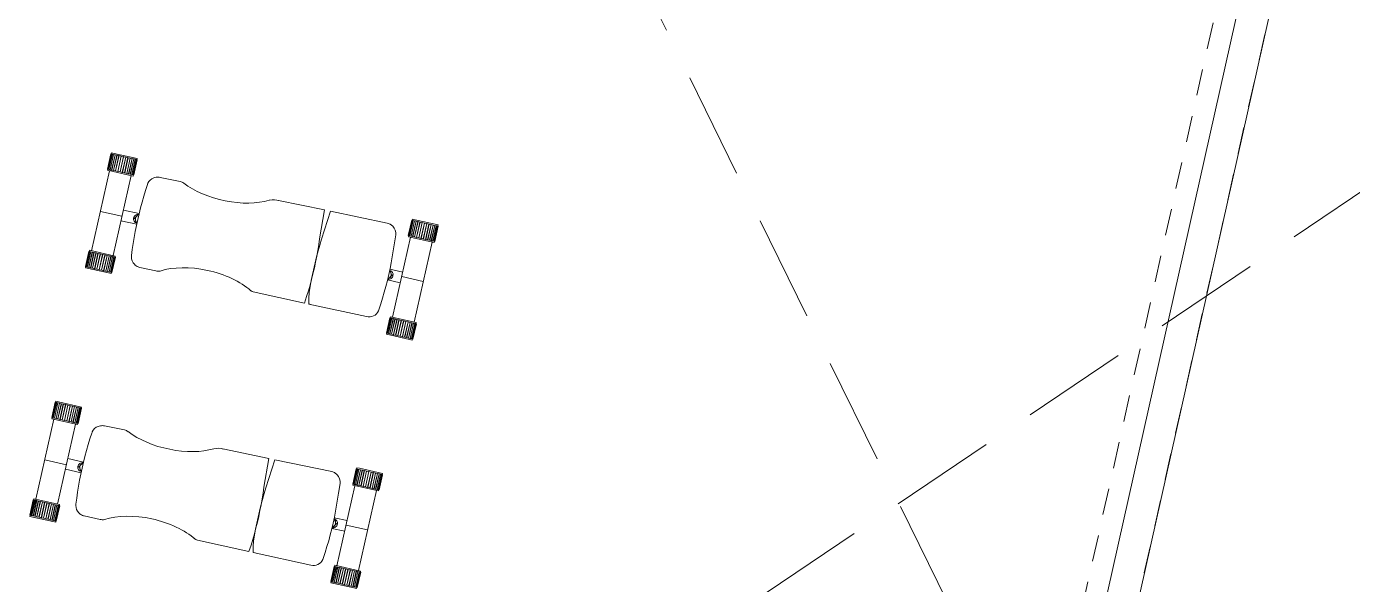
# Model space of a CAD drawing. Header units: millimetres. Extents: x 2471 to 2909, y 1327 to 1568.
# Drawn here: x 2605.83 to 2612.08, y 1406.07 to 1408.7 of the extents above; entities that cross this region are included whole.
import ezdxf
from ezdxf.xclip import XClip

# ---------------------------------------------------------------- set-up
doc = ezdxf.new("R2010")
doc.units = ezdxf.units.MM
doc.header["$XCLIPFRAME"] = 2
doc.set_wipeout_variables(frame=1)
for name, pattern in [('ACAD_ISO07W100', [3, 0, -3]), ('HIDDEN', [0.375, 0.25, -0.125]), ('HIDDEN2', [0.1875, 0.125, -0.0625])]:
    doc.linetypes.add(name, pattern=pattern)
doc.layers.get('0').update_dxf_attribs({"color": 251, "lineweight": 9})
for name, color, linetype, lineweight in [('A-EST VIGAS', 251, 'HIDDEN2', 13), ('A-ESTRUCTURA-HATCH', 251, 'Continuous', 13), ('A-MOBILIARIO', 251, 'Continuous', 13), ('A-MUROS', 251, 'Continuous', 13), ('A-PROYECCIONES', 251, 'HIDDEN', 13)]:
    doc.layers.add(name, color=color, linetype=linetype, lineweight=lineweight)

# ---------------------------------------------------------------- blocks, each defined once
blk = doc.blocks.new('EST P2')
at = {"layer": 'A-ESTRUCTURA-HATCH'}
h = blk.add_hatch(dxfattribs=at)
h.set_pattern_fill('ANSI31', color=256, scale=0.02)
h.set_pattern_definition([(45, (-226392.07709, -8188163.05961), (-0.04490128060535, 0.04490128060535), [])])
h.paths.add_polyline_path([(-3.61, 5.05), (-3.61, 4.85), (-44.785, 4.85), (-44.785, -0.15), (-46.99, -0.15), (-46.99, -11.15), (-3.61, -11.1501), (-3.61, -11.4001), (-47.24, -11.4), (-47.24, 0.15), (-45.035, 0.15), (-45.035, 5.0497)])
h.paths.add_polyline_path([(5.8757, 4.85), (5.8757, 5.05), (35.53, 5.05), (35.53, 4.85)])
h.paths.add_polyline_path([(35.58, -11.1501), (71.88, -11.1501), (71.88, -11.4001), (35.58, -11.4)])
h.paths.add_polyline_path([(-3.56, -11.15), (35.53, -11.15), (35.53, -11.4001), (-3.56, -11.4001)])
edge = h.paths.add_edge_path()
edge.add_arc((63.3007, -0.15), 9.7, 360, 540)
edge.add_line((53.6007, -0.15), (53.8007, -0.15))
edge.add_arc((63.3007, -0.15), 9.5, 0, 180, ccw=False)
edge.add_line((72.8007, -0.15), (73.0007, -0.15))
h.paths.add_polyline_path([(47.915, 5.05), (35.58, 5.05), (35.58, 4.85), (47.915, 4.85)])
edge = h.paths.add_edge_path()
edge.add_arc((63.3007, -0.15), 3.3, 0.00108, 49.99451)
edge.add_line((65.4221, 2.3777), (65.4222, -0.15))
edge.add_line((65.4222, -0.15), (65.2722, -0.15))
edge.add_line((65.2722, -0.15), (65.2721, 2.4964))
edge.add_arc((63.3007, -0.15), 3.3, 53.31547, 179.99992)
edge.add_line((60.0007, -0.15), (59.8007, -0.15))
edge.add_arc((63.3007, -0.15), 3.5, 0.00102, 179.99993, ccw=False)
edge.add_line((66.8007, -0.1499), (66.6007, -0.1499))
edge.add_line((66.6007, -0.1499), (66.6007, -0.1499))
h.paths.add_polyline_path([(51.865, 4.85), (53.3757, 4.85), (53.3757, 5.05), (51.865, 5.05)])
blk = doc.blocks.new('A$C47ad906b')
at = {"color": 240, "true_color": 0xed1f24}
blk.add_wipeout([(-17.9532, 13.7815), (-20.1582, 13.7815), (-20.1582, 2.2315), (98.9618, 2.2315), (98.9618, 7.2315), (99.7906, 7.2315), (100.0824, 13.4817), (99.9399, 15.1384), (99.3011, 17.2957), (98.434, 18.891), (96.5864, 20.9381), (95.1524, 21.9277), (93.5658, 22.6443), (92.3725, 22.9752), (90.3824, 23.1815), (88.3592, 22.9682), (87.1113, 22.6133), (85.5861, 21.9127), (83.9074, 20.704), (82.6862, 19.3856), (82.1939, 18.6815), (75.1468, 18.6815), (75.1468, 19.1315), (74.5468, 19.1315), (74.5468, 18.6815), (70.6718, 18.6815), (70.6718, 19.1315), (70.0718, 19.1315), (70.0718, 18.6815), (59.808, 18.6815), (59.808, 19.5314), (55.8578, 19.5314), (55.8578, 18.6815), (37.3918, 18.6815), (9.6018, 18.6818), (9.6018, 19.1315), (9.0018, 19.1315), (9.0018, 18.6817), (7.6574, 18.6815), (7.6574, 19.5315), (3.7074, 19.5315), (3.7074, 18.6818), (-19.1926, 18.6819), (-19.1926, 18.4815), (-17.9532, 18.4815)], dxfattribs=at)
blk.add_blockref('EST P2', (27.0859, 13.6317))
blk = doc.blocks.new('ESTRUC TIPICA')
at = {"layer": 'A-EST VIGAS'}
for points in [[(-5.95, -8.34), (-5.95, -0.7)], [(-5.7, -8.34), (-5.7, -0.7)]]:
    blk.add_lwpolyline(points, dxfattribs=at)
blk = doc.blocks.new('xref_plantas_torre c y d-2020.07.30$0$UB300')
at = {"linetype": 'ByBlock'}
for p, q in [((2958.6032, 1350.4181), (2958.6032, 1350.3626)), ((2958.6032, 1350.4181), (2958.6036, 1350.4181)), ((2958.6036, 1350.3626), (2958.6036, 1350.4181)), ((2958.6037, 1350.4181), (2958.6036, 1350.4181)), ((2958.6037, 1350.4181), (2958.6037, 1350.3626)), ((2958.6037, 1350.4181), (2958.6055, 1350.4181)), ((2958.6046, 1350.4223), (2958.6046, 1350.4181)), ((2958.6046, 1350.4223), (2958.6145, 1350.4223)), ((2958.6055, 1350.3626), (2958.6055, 1350.4181)), ((2958.6056, 1350.4181), (2958.6055, 1350.4181)), ((2958.6056, 1350.4181), (2958.6056, 1350.3626)), ((2958.6056, 1350.4181), (2958.6087, 1350.4181)), ((2958.6087, 1350.3626), (2958.6087, 1350.4181)), ((2958.609, 1350.4181), (2958.6087, 1350.4181)), ((2958.609, 1350.4181), (2958.609, 1350.3626)), ((2958.609, 1350.4181), (2958.6132, 1350.4181)), ((2958.6132, 1350.3626), (2958.6132, 1350.4181)), ((2958.6136, 1350.4181), (2958.6132, 1350.4181)), ((2958.6136, 1350.4181), (2958.6136, 1350.3626)), ((2958.6136, 1350.4181), (2958.6188, 1350.4181)), ((2958.6145, 1350.4223), (2958.6981, 1350.4223)), ((2958.6188, 1350.3626), (2958.6188, 1350.4181)), ((2958.6193, 1350.4181), (2958.6188, 1350.4181)), ((2958.6193, 1350.4181), (2958.6193, 1350.3626)), ((2958.6193, 1350.4181), (2958.6255, 1350.4181)), ((2958.6255, 1350.3626), (2958.6255, 1350.4181)), ((2958.626, 1350.4181), (2958.6255, 1350.4181)), ((2958.626, 1350.4181), (2958.626, 1350.3626)), ((2958.626, 1350.4181), (2958.6329, 1350.4181)), ((2958.6329, 1350.3626), (2958.6329, 1350.4181)), ((2958.6335, 1350.4181), (2958.6329, 1350.4181)), ((2958.6335, 1350.4181), (2958.6335, 1350.3626)), ((2958.6335, 1350.4181), (2958.6335, 1350.3626)), ((2958.6335, 1350.4181), (2958.6409, 1350.4181)), ((2958.6409, 1350.3626), (2958.6409, 1350.4181)), ((2958.6412, 1350.4181), (2958.6409, 1350.4181)), ((2958.6412, 1350.4181), (2958.6412, 1350.3626)), ((2958.6415, 1350.4181), (2958.6415, 1350.3626)), ((2958.6415, 1350.4181), (2958.6493, 1350.4181)), ((2958.6493, 1350.4181), (2958.6493, 1350.3626)), ((2958.6493, 1350.3626), (2958.6493, 1350.4181)), ((2958.6493, 1350.4181), (2958.6493, 1350.4181)), ((2958.6499, 1350.4181), (2958.6499, 1350.3626)), ((2958.6499, 1350.4181), (2958.6576, 1350.4181)), ((2958.6576, 1350.3626), (2958.6576, 1350.4181)), ((2958.6581, 1350.4181), (2958.6581, 1350.3626)), ((2958.6582, 1350.4181), (2958.6581, 1350.4181)), ((2958.6582, 1350.4181), (2958.6582, 1350.3626)), ((2958.6582, 1350.4181), (2958.6658, 1350.4181)), ((2958.6658, 1350.3626), (2958.6658, 1350.4181)), ((2958.666, 1350.4181), (2958.666, 1350.3626)), ((2958.6664, 1350.4181), (2958.666, 1350.4181)), ((2958.6664, 1350.4181), (2958.6664, 1350.3626)), ((2958.6664, 1350.4181), (2958.6736, 1350.4181)), ((2958.6736, 1350.3626), (2958.6736, 1350.4181)), ((2958.6741, 1350.4181), (2958.6736, 1350.4181)), ((2958.6741, 1350.4181), (2958.6741, 1350.3626)), ((2958.6741, 1350.4181), (2958.6806, 1350.4181)), ((2958.6806, 1350.3626), (2958.6806, 1350.4181)), ((2958.6811, 1350.4181), (2958.6806, 1350.4181)), ((2958.6811, 1350.4181), (2958.6811, 1350.3626)), ((2958.6811, 1350.4181), (2958.6868, 1350.4181)), ((2958.6868, 1350.3626), (2958.6868, 1350.4181)), ((2958.6872, 1350.4181), (2958.6868, 1350.4181)), ((2958.6872, 1350.4181), (2958.6872, 1350.3626)), ((2958.6872, 1350.4181), (2958.6919, 1350.4181)), ((2958.6919, 1350.3626), (2958.6919, 1350.4181)), ((2958.6923, 1350.4181), (2958.6919, 1350.4181)), ((2958.6923, 1350.4181), (2958.6923, 1350.3626)), ((2958.6923, 1350.4181), (2958.6958, 1350.4181)), ((2958.6958, 1350.3626), (2958.6958, 1350.4181)), ((2958.696, 1350.4181), (2958.6958, 1350.4181)), ((2958.696, 1350.4181), (2958.696, 1350.3626)), ((2958.696, 1350.4181), (2958.6983, 1350.4181)), ((2958.6981, 1350.4181), (2958.6981, 1350.4223)), ((2958.6983, 1350.3626), (2958.6983, 1350.4181)), ((2958.6984, 1350.4181), (2958.6983, 1350.4181)), ((2958.6984, 1350.4181), (2958.6984, 1350.3626)), ((2958.6984, 1350.4181), (2958.6994, 1350.4181)), ((2958.6994, 1350.3626), (2958.6994, 1350.4181)), ((2958.6994, 1350.4181), (2958.6994, 1350.3626)), ((2958.6994, 1350.4181), (2958.6994, 1350.4181)), ((2958.6994, 1350.4181), (2958.6995, 1350.4181)), ((2958.6995, 1350.3626), (2958.6995, 1350.4181)), ((2959.6981, 1350.4213), (2959.6981, 1350.3657)), ((2959.6981, 1350.4213), (2959.6985, 1350.4213)), ((2959.6985, 1350.3657), (2959.6985, 1350.4213)), ((2959.6986, 1350.4213), (2959.6985, 1350.4213)), ((2959.6986, 1350.4213), (2959.6986, 1350.3657)), ((2959.6986, 1350.4213), (2959.7003, 1350.4213)), ((2959.6995, 1350.4254), (2959.6995, 1350.4213)), ((2959.6995, 1350.4254), (2959.7094, 1350.4254)), ((2959.7003, 1350.3657), (2959.7003, 1350.4213)), ((2959.7005, 1350.4213), (2959.7003, 1350.4213)), ((2959.7005, 1350.4213), (2959.7005, 1350.3657)), ((2959.7005, 1350.4213), (2959.7036, 1350.4213)), ((2959.7036, 1350.3657), (2959.7036, 1350.4213)), ((2959.7039, 1350.4213), (2959.7036, 1350.4213)), ((2959.7039, 1350.4213), (2959.7039, 1350.3657)), ((2959.7039, 1350.4213), (2959.7081, 1350.4213)), ((2959.7081, 1350.3657), (2959.7081, 1350.4213)), ((2959.7084, 1350.4213), (2959.7081, 1350.4213)), ((2959.7084, 1350.4213), (2959.7084, 1350.3657)), ((2959.7084, 1350.4213), (2959.7137, 1350.4213)), ((2959.7094, 1350.4254), (2959.793, 1350.4254)), ((2959.7137, 1350.3657), (2959.7137, 1350.4213)), ((2959.7142, 1350.4213), (2959.7137, 1350.4213)), ((2959.7142, 1350.4213), (2959.7142, 1350.3657)), ((2959.7142, 1350.4213), (2959.7204, 1350.4213)), ((2959.7204, 1350.3657), (2959.7204, 1350.4213)), ((2959.7209, 1350.4213), (2959.7204, 1350.4213)), ((2959.7209, 1350.4213), (2959.7209, 1350.3657)), ((2959.7209, 1350.4213), (2959.7278, 1350.4213)), ((2959.7278, 1350.3657), (2959.7278, 1350.4213)), ((2959.7284, 1350.4213), (2959.7278, 1350.4213)), ((2959.7284, 1350.4213), (2959.7284, 1350.3657)), ((2959.7284, 1350.4213), (2959.7284, 1350.3657)), ((2959.7284, 1350.4213), (2959.7358, 1350.4213)), ((2959.7358, 1350.3657), (2959.7358, 1350.4213)), ((2959.7361, 1350.4213), (2959.7358, 1350.4213)), ((2959.7361, 1350.4213), (2959.7361, 1350.3657)), ((2959.7364, 1350.4213), (2959.7364, 1350.3657)), ((2959.7364, 1350.4213), (2959.7442, 1350.4213)), ((2959.7442, 1350.4213), (2959.7442, 1350.3657)), ((2959.7442, 1350.3657), (2959.7442, 1350.4213)), ((2959.7442, 1350.4213), (2959.7442, 1350.4213)), ((2959.7448, 1350.4213), (2959.7448, 1350.3657)), ((2959.7448, 1350.4213), (2959.7525, 1350.4213)), ((2959.7525, 1350.3657), (2959.7525, 1350.4213)), ((2959.753, 1350.4213), (2959.753, 1350.3657)), ((2959.7531, 1350.4213), (2959.753, 1350.4213)), ((2959.7531, 1350.4213), (2959.7531, 1350.3657)), ((2959.7531, 1350.4213), (2959.7607, 1350.4213)), ((2959.7607, 1350.3657), (2959.7607, 1350.4213)), ((2959.7609, 1350.4213), (2959.7609, 1350.3657)), ((2959.7613, 1350.4213), (2959.7609, 1350.4213)), ((2959.7613, 1350.4213), (2959.7613, 1350.3657)), ((2959.7613, 1350.4213), (2959.7685, 1350.4213)), ((2959.7685, 1350.3657), (2959.7685, 1350.4213)), ((2959.769, 1350.4213), (2959.7685, 1350.4213)), ((2959.769, 1350.4213), (2959.769, 1350.3657)), ((2959.769, 1350.4213), (2959.7755, 1350.4213)), ((2959.7755, 1350.3657), (2959.7755, 1350.4213)), ((2959.776, 1350.4213), (2959.7755, 1350.4213)), ((2959.776, 1350.4213), (2959.776, 1350.3657)), ((2959.776, 1350.4213), (2959.7817, 1350.4213)), ((2959.7817, 1350.3657), (2959.7817, 1350.4213)), ((2959.7821, 1350.4213), (2959.7817, 1350.4213)), ((2959.7821, 1350.4213), (2959.7821, 1350.3657)), ((2959.7821, 1350.4213), (2959.7868, 1350.4213)), ((2959.7868, 1350.3657), (2959.7868, 1350.4213)), ((2959.7872, 1350.4213), (2959.7868, 1350.4213)), ((2959.7872, 1350.4213), (2959.7872, 1350.3657)), ((2959.7872, 1350.4213), (2959.7907, 1350.4213)), ((2959.7907, 1350.3657), (2959.7907, 1350.4213)), ((2959.7909, 1350.4213), (2959.7907, 1350.4213)), ((2959.7909, 1350.4213), (2959.7909, 1350.3657)), ((2959.7909, 1350.4213), (2959.7932, 1350.4213)), ((2959.793, 1350.4213), (2959.793, 1350.4254)), ((2959.7932, 1350.3657), (2959.7932, 1350.4213)), ((2959.7933, 1350.4213), (2959.7932, 1350.4213)), ((2959.7933, 1350.4213), (2959.7933, 1350.3657)), ((2959.7933, 1350.4213), (2959.7943, 1350.4213)), ((2959.7943, 1350.3657), (2959.7943, 1350.4213)), ((2959.7943, 1350.3657), (2959.7943, 1350.4213)), ((2959.7943, 1350.4213), (2959.7943, 1350.3657)), ((2959.7943, 1350.4213), (2959.7943, 1350.4213)), ((2959.7943, 1350.4213), (2959.7943, 1350.4213)), ((2958.7817, 1350.3761), (2958.9908, 1350.3775)), ((2958.9844, 1350.3772), (2958.9909, 1350.3772)), ((2959.007, 1350.3774), (2959.194, 1350.3785)), ((2959.5471, 1350.3814), (2959.605, 1350.3818)), ((2959.6985, 1350.3657), (2959.6981, 1350.3657)), ((2959.6985, 1350.3657), (2959.6986, 1350.3657)), ((2959.7003, 1350.3657), (2959.6986, 1350.3657)), ((2959.6995, 1350.3657), (2959.6995, 1350.3616)), ((2959.7003, 1350.3657), (2959.7005, 1350.3657)), ((2959.7036, 1350.3657), (2959.7005, 1350.3657)), ((2959.7036, 1350.3657), (2959.7039, 1350.3657)), ((2959.7081, 1350.3657), (2959.7039, 1350.3657)), ((2959.7081, 1350.3657), (2959.7084, 1350.3657)), ((2959.7137, 1350.3657), (2959.7084, 1350.3657)), ((2959.7137, 1350.3657), (2959.7142, 1350.3657)), ((2959.7204, 1350.3657), (2959.7142, 1350.3657)), ((2959.7204, 1350.3657), (2959.7209, 1350.3657)), ((2959.7278, 1350.3657), (2959.7209, 1350.3657)), ((2959.7278, 1350.3657), (2959.7284, 1350.3657)), ((2959.7358, 1350.3657), (2959.7284, 1350.3657)), ((2959.7358, 1350.3657), (2959.7361, 1350.3657)), ((2959.7442, 1350.3657), (2959.7364, 1350.3657)), ((2959.7442, 1350.3657), (2959.7442, 1350.3657)), ((2959.7525, 1350.3657), (2959.7448, 1350.3657)), ((2959.753, 1350.3657), (2959.7531, 1350.3657)), ((2959.7607, 1350.3657), (2959.7531, 1350.3657)), ((2959.7609, 1350.3657), (2959.7613, 1350.3657)), ((2959.7685, 1350.3657), (2959.7613, 1350.3657)), ((2959.7685, 1350.3657), (2959.769, 1350.3657)), ((2959.7755, 1350.3657), (2959.769, 1350.3657)), ((2959.7755, 1350.3657), (2959.776, 1350.3657)), ((2959.7817, 1350.3657), (2959.776, 1350.3657)), ((2959.7817, 1350.3657), (2959.7821, 1350.3657)), ((2959.7868, 1350.3657), (2959.7821, 1350.3657)), ((2959.7868, 1350.3657), (2959.7872, 1350.3657)), ((2959.7907, 1350.3657), (2959.7872, 1350.3657)), ((2959.7907, 1350.3657), (2959.7909, 1350.3657)), ((2959.7932, 1350.3657), (2959.7909, 1350.3657)), ((2959.793, 1350.3616), (2959.793, 1350.3657)), ((2959.7932, 1350.3657), (2959.7933, 1350.3657)), ((2959.7943, 1350.3657), (2959.7933, 1350.3657)), ((2959.7943, 1350.3657), (2959.7943, 1350.3657)), ((2959.7943, 1350.3657), (2959.7943, 1350.3657)), ((2958.6036, 1350.3626), (2958.6032, 1350.3626)), ((2958.6036, 1350.3626), (2958.6037, 1350.3626)), ((2958.6055, 1350.3626), (2958.6037, 1350.3626)), ((2958.6046, 1350.3626), (2958.6046, 1350.3584)), ((2958.6981, 1350.3584), (2958.6046, 1350.3584)), ((2958.6055, 1350.3626), (2958.6056, 1350.3626)), ((2958.6087, 1350.3626), (2958.6056, 1350.3626)), ((2958.6087, 1350.3626), (2958.609, 1350.3626)), ((2958.6132, 1350.3626), (2958.609, 1350.3626)), ((2958.6121, 1350.3584), (2958.6121, 1350.067)), ((2958.6132, 1350.3626), (2958.6136, 1350.3626)), ((2958.6188, 1350.3626), (2958.6136, 1350.3626)), ((2958.6188, 1350.3626), (2958.6193, 1350.3626)), ((2958.6255, 1350.3626), (2958.6193, 1350.3626)), ((2958.6255, 1350.3626), (2958.626, 1350.3626)), ((2958.6329, 1350.3626), (2958.626, 1350.3626)), ((2958.6329, 1350.3626), (2958.6335, 1350.3626)), ((2958.6409, 1350.3626), (2958.6335, 1350.3626)), ((2958.6409, 1350.3626), (2958.6412, 1350.3626)), ((2958.6493, 1350.3626), (2958.6415, 1350.3626)), ((2958.6493, 1350.3626), (2958.6493, 1350.3626)), ((2958.6576, 1350.3626), (2958.6499, 1350.3626)), ((2958.6581, 1350.3626), (2958.6582, 1350.3626)), ((2958.6658, 1350.3626), (2958.6582, 1350.3626)), ((2958.666, 1350.3626), (2958.6664, 1350.3626)), ((2958.6736, 1350.3626), (2958.6664, 1350.3626)), ((2958.6736, 1350.3626), (2958.6741, 1350.3626)), ((2958.6806, 1350.3626), (2958.6741, 1350.3626)), ((2958.6806, 1350.3626), (2958.6811, 1350.3626)), ((2958.6868, 1350.3626), (2958.6811, 1350.3626)), ((2958.6868, 1350.3626), (2958.6872, 1350.3626)), ((2958.6919, 1350.3626), (2958.6872, 1350.3626)), ((2958.6906, 1350.067), (2958.6906, 1350.3584)), ((2958.6919, 1350.3626), (2958.6923, 1350.3626)), ((2958.6958, 1350.3626), (2958.6923, 1350.3626)), ((2958.6958, 1350.3626), (2958.696, 1350.3626)), ((2958.6983, 1350.3626), (2958.696, 1350.3626)), ((2958.6981, 1350.3584), (2958.6981, 1350.3626)), ((2958.6983, 1350.3626), (2958.6984, 1350.3626)), ((2958.6994, 1350.3626), (2958.6984, 1350.3626)), ((2958.6994, 1350.3626), (2958.6994, 1350.3626)), ((2958.6995, 1350.3626), (2958.6994, 1350.3626)), ((2959.793, 1350.3616), (2959.6995, 1350.3616)), ((2959.707, 1350.3616), (2959.707, 1350.0702)), ((2959.7854, 1350.0702), (2959.7854, 1350.3616)), ((2958.7375, 1350.233), (2958.6906, 1350.233)), ((2958.7372, 1350.2302), (2958.7365, 1350.2302)), ((2959.6498, 1350.2344), (2959.707, 1350.2345)), ((2959.6505, 1350.2305), (2959.6498, 1350.2305)), ((2958.6906, 1350.2102), (2958.6121, 1350.2102)), ((2958.7379, 1350.1941), (2958.6906, 1350.1941)), ((2958.7257, 1350.2146), (2958.7262, 1350.215)), ((2958.7257, 1350.2132), (2958.7257, 1350.2146)), ((2958.7264, 1350.2146), (2958.7257, 1350.2146)), ((2958.7257, 1350.2132), (2958.7261, 1350.2123)), ((2958.7265, 1350.2132), (2958.7257, 1350.2132)), ((2958.7261, 1350.2159), (2958.7258, 1350.2155)), ((2958.726, 1350.2118), (2958.7263, 1350.2114)), ((2958.7261, 1350.2159), (2958.7261, 1350.216)), ((2958.7261, 1350.2123), (2958.7265, 1350.2128)), ((2958.7266, 1350.2141), (2958.7262, 1350.215)), ((2958.7266, 1350.2141), (2958.7265, 1350.2128)), ((2958.7365, 1350.1984), (2958.7372, 1350.1984)), ((2959.6497, 1350.1957), (2959.707, 1350.1956)), ((2959.6498, 1350.1988), (2959.6505, 1350.1988)), ((2959.6604, 1350.2148), (2959.6605, 1350.2162)), ((2959.6604, 1350.2148), (2959.6608, 1350.2139)), ((2959.6609, 1350.2167), (2959.6605, 1350.2162)), ((2959.6605, 1350.2157), (2959.6613, 1350.2158)), ((2959.6606, 1350.2144), (2959.6613, 1350.2144)), ((2959.661, 1350.2172), (2959.6607, 1350.2176)), ((2959.6613, 1350.2144), (2959.6608, 1350.2139)), ((2959.6613, 1350.2158), (2959.6609, 1350.2167)), ((2959.6609, 1350.213), (2959.6612, 1350.2134)), ((2959.6609, 1350.213), (2959.6609, 1350.213)), ((2959.6613, 1350.2158), (2959.6613, 1350.2144)), ((2959.707, 1350.2184), (2959.7854, 1350.2184)), ((2958.6032, 1350.0629), (2958.6032, 1350.0073)), ((2958.6032, 1350.0073), (2958.6032, 1350.0629)), ((2958.6033, 1350.0629), (2958.6032, 1350.0629)), ((2958.6032, 1350.0629), (2958.6032, 1350.0629)), ((2958.6033, 1350.0629), (2958.6033, 1350.0073)), ((2958.6033, 1350.0629), (2958.6042, 1350.0629)), ((2958.6042, 1350.0073), (2958.6042, 1350.0629)), ((2958.6044, 1350.0629), (2958.6042, 1350.0629)), ((2958.6044, 1350.0629), (2958.6044, 1350.0073)), ((2958.6044, 1350.0629), (2958.6066, 1350.0629)), ((2958.6046, 1350.067), (2958.6046, 1350.0629)), ((2958.6046, 1350.067), (2958.6981, 1350.067)), ((2958.6066, 1350.0073), (2958.6066, 1350.0629)), ((2958.6069, 1350.0629), (2958.6066, 1350.0629)), ((2958.6069, 1350.0629), (2958.6069, 1350.0073)), ((2958.6069, 1350.0629), (2958.6104, 1350.0629)), ((2958.6104, 1350.0073), (2958.6104, 1350.0629)), ((2958.6107, 1350.0629), (2958.6104, 1350.0629)), ((2958.6107, 1350.0629), (2958.6107, 1350.0073)), ((2958.6107, 1350.0629), (2958.6154, 1350.0629)), ((2958.6154, 1350.0073), (2958.6154, 1350.0629)), ((2958.6159, 1350.0629), (2958.6154, 1350.0629)), ((2958.6159, 1350.0629), (2958.6159, 1350.0073)), ((2958.6159, 1350.0629), (2958.6215, 1350.0629)), ((2958.6215, 1350.0073), (2958.6215, 1350.0629)), ((2958.622, 1350.0629), (2958.6215, 1350.0629)), ((2958.622, 1350.0629), (2958.622, 1350.0073)), ((2958.622, 1350.0629), (2958.6286, 1350.0629)), ((2958.6286, 1350.0073), (2958.6286, 1350.0629)), ((2958.6291, 1350.0629), (2958.6286, 1350.0629)), ((2958.6291, 1350.0629), (2958.6291, 1350.0073)), ((2958.6291, 1350.0629), (2958.6363, 1350.0629)), ((2958.6363, 1350.0073), (2958.6363, 1350.0629)), ((2958.6367, 1350.0629), (2958.6363, 1350.0629)), ((2958.6367, 1350.0073), (2958.6367, 1350.0629)), ((2958.6369, 1350.0629), (2958.6369, 1350.0073)), ((2958.6369, 1350.0629), (2958.6444, 1350.0629)), ((2958.6444, 1350.0073), (2958.6444, 1350.0629)), ((2958.6446, 1350.0629), (2958.6444, 1350.0629)), ((2958.6446, 1350.0073), (2958.6446, 1350.0629)), ((2958.645, 1350.0629), (2958.645, 1350.0073)), ((2958.645, 1350.0629), (2958.6528, 1350.0629)), ((2958.6528, 1350.0073), (2958.6528, 1350.0629)), ((2958.6534, 1350.0073), (2958.6534, 1350.0629)), ((2958.6534, 1350.0629), (2958.6534, 1350.0073)), ((2958.6534, 1350.0629), (2958.6611, 1350.0629)), ((2958.6534, 1350.0629), (2958.6534, 1350.0629)), ((2958.6611, 1350.0073), (2958.6611, 1350.0629)), ((2958.6614, 1350.0073), (2958.6614, 1350.0629)), ((2958.6617, 1350.0629), (2958.6614, 1350.0629)), ((2958.6617, 1350.0629), (2958.6617, 1350.0073)), ((2958.6617, 1350.0629), (2958.6692, 1350.0629)), ((2958.6692, 1350.0073), (2958.6692, 1350.0629)), ((2958.6692, 1350.0073), (2958.6692, 1350.0629)), ((2958.6697, 1350.0629), (2958.6692, 1350.0629)), ((2958.6697, 1350.0629), (2958.6697, 1350.0073)), ((2958.6697, 1350.0629), (2958.6767, 1350.0629)), ((2958.6767, 1350.0073), (2958.6767, 1350.0629)), ((2958.6772, 1350.0629), (2958.6767, 1350.0629)), ((2958.6772, 1350.0629), (2958.6772, 1350.0073)), ((2958.6772, 1350.0629), (2958.6834, 1350.0629)), ((2958.6834, 1350.0073), (2958.6834, 1350.0629)), ((2958.6838, 1350.0629), (2958.6834, 1350.0629)), ((2958.6838, 1350.0629), (2958.6838, 1350.0073)), ((2958.6838, 1350.0629), (2958.6891, 1350.0629)), ((2958.6891, 1350.0073), (2958.6891, 1350.0629)), ((2958.6895, 1350.0629), (2958.6891, 1350.0629)), ((2958.6895, 1350.0629), (2958.6895, 1350.0073)), ((2958.6895, 1350.0629), (2958.6937, 1350.0629)), ((2958.6937, 1350.0073), (2958.6937, 1350.0629)), ((2958.694, 1350.0629), (2958.6937, 1350.0629)), ((2958.694, 1350.0629), (2958.694, 1350.0073)), ((2958.694, 1350.0629), (2958.697, 1350.0629)), ((2958.697, 1350.0073), (2958.697, 1350.0629)), ((2958.6972, 1350.0629), (2958.697, 1350.0629)), ((2958.6972, 1350.0629), (2958.6972, 1350.0073)), ((2958.6972, 1350.0629), (2958.699, 1350.0629)), ((2958.6981, 1350.0629), (2958.6981, 1350.067)), ((2958.699, 1350.0073), (2958.699, 1350.0629)), ((2958.699, 1350.0629), (2958.699, 1350.0073)), ((2958.699, 1350.0629), (2958.699, 1350.0629)), ((2958.699, 1350.0629), (2958.6995, 1350.0629)), ((2958.6995, 1350.0073), (2958.6995, 1350.0629)), ((2958.7603, 1350.0426), (2958.7715, 1350.0375)), ((2958.7715, 1350.0375), (2958.782, 1350.036)), ((2958.782, 1350.036), (2958.9877, 1350.0392)), ((2959.0103, 1350.0395), (2959.1768, 1350.0421)), ((2959.532, 1350.0526), (2959.6048, 1350.054)), ((2959.6981, 1350.066), (2959.6981, 1350.0105)), ((2959.6981, 1350.0105), (2959.6981, 1350.066)), ((2959.6982, 1350.066), (2959.6981, 1350.066)), ((2959.6981, 1350.066), (2959.6981, 1350.066)), ((2959.6982, 1350.066), (2959.6982, 1350.0105)), ((2959.6982, 1350.066), (2959.6991, 1350.066)), ((2959.6991, 1350.0105), (2959.6991, 1350.066)), ((2959.6993, 1350.066), (2959.6991, 1350.066)), ((2959.6993, 1350.066), (2959.6993, 1350.0105)), ((2959.6993, 1350.066), (2959.7015, 1350.066)), ((2959.6995, 1350.0702), (2959.6995, 1350.066)), ((2959.6995, 1350.0702), (2959.793, 1350.0702)), ((2959.7015, 1350.0105), (2959.7015, 1350.066)), ((2959.7018, 1350.066), (2959.7015, 1350.066)), ((2959.7018, 1350.066), (2959.7018, 1350.0105)), ((2959.7018, 1350.066), (2959.7053, 1350.066)), ((2959.7053, 1350.0105), (2959.7053, 1350.066)), ((2959.7056, 1350.066), (2959.7053, 1350.066)), ((2959.7056, 1350.066), (2959.7056, 1350.0105)), ((2959.7056, 1350.066), (2959.7103, 1350.066)), ((2959.7103, 1350.0105), (2959.7103, 1350.066)), ((2959.7107, 1350.066), (2959.7103, 1350.066)), ((2959.7107, 1350.066), (2959.7107, 1350.0105)), ((2959.7107, 1350.066), (2959.7164, 1350.066)), ((2959.7164, 1350.0105), (2959.7164, 1350.066)), ((2959.7169, 1350.066), (2959.7164, 1350.066)), ((2959.7169, 1350.066), (2959.7169, 1350.0105)), ((2959.7169, 1350.066), (2959.7235, 1350.066)), ((2959.7235, 1350.0105), (2959.7235, 1350.066)), ((2959.724, 1350.066), (2959.7235, 1350.066)), ((2959.724, 1350.066), (2959.724, 1350.0105)), ((2959.724, 1350.066), (2959.7312, 1350.066)), ((2959.7312, 1350.0105), (2959.7312, 1350.066)), ((2959.7316, 1350.066), (2959.7312, 1350.066)), ((2959.7316, 1350.0105), (2959.7316, 1350.066)), ((2959.7317, 1350.066), (2959.7317, 1350.0105)), ((2959.7317, 1350.066), (2959.7393, 1350.066)), ((2959.7393, 1350.0105), (2959.7393, 1350.066)), ((2959.7395, 1350.066), (2959.7393, 1350.066)), ((2959.7395, 1350.0105), (2959.7395, 1350.066)), ((2959.7399, 1350.066), (2959.7399, 1350.0105)), ((2959.7399, 1350.066), (2959.7477, 1350.066)), ((2959.7477, 1350.0105), (2959.7477, 1350.066)), ((2959.7483, 1350.0105), (2959.7483, 1350.066)), ((2959.7483, 1350.066), (2959.7483, 1350.0105)), ((2959.7483, 1350.066), (2959.756, 1350.066)), ((2959.7483, 1350.066), (2959.7483, 1350.066)), ((2959.756, 1350.0105), (2959.756, 1350.066)), ((2959.7563, 1350.0105), (2959.7563, 1350.066)), ((2959.7566, 1350.066), (2959.7563, 1350.066)), ((2959.7566, 1350.066), (2959.7566, 1350.0105)), ((2959.7566, 1350.066), (2959.7641, 1350.066)), ((2959.7641, 1350.0105), (2959.7641, 1350.066)), ((2959.7641, 1350.0105), (2959.7641, 1350.066)), ((2959.7646, 1350.066), (2959.7641, 1350.066)), ((2959.7646, 1350.066), (2959.7646, 1350.0105)), ((2959.7646, 1350.066), (2959.7715, 1350.066)), ((2959.7715, 1350.0105), (2959.7715, 1350.066)), ((2959.7721, 1350.066), (2959.7715, 1350.066)), ((2959.7721, 1350.066), (2959.7721, 1350.0105)), ((2959.7721, 1350.066), (2959.7783, 1350.066)), ((2959.7783, 1350.0105), (2959.7783, 1350.066)), ((2959.7787, 1350.066), (2959.7783, 1350.066)), ((2959.7787, 1350.066), (2959.7787, 1350.0105)), ((2959.7787, 1350.066), (2959.784, 1350.066)), ((2959.784, 1350.0105), (2959.784, 1350.066)), ((2959.7844, 1350.066), (2959.784, 1350.066)), ((2959.7844, 1350.066), (2959.7844, 1350.0105)), ((2959.7844, 1350.066), (2959.7886, 1350.066)), ((2959.7886, 1350.0105), (2959.7886, 1350.066)), ((2959.7889, 1350.066), (2959.7886, 1350.066)), ((2959.7889, 1350.066), (2959.7889, 1350.0105)), ((2959.7889, 1350.066), (2959.7919, 1350.066)), ((2959.7919, 1350.0105), (2959.7919, 1350.066)), ((2959.7921, 1350.066), (2959.7919, 1350.066)), ((2959.7921, 1350.066), (2959.7921, 1350.0105)), ((2959.7921, 1350.066), (2959.7939, 1350.066)), ((2959.793, 1350.066), (2959.793, 1350.0702)), ((2959.7939, 1350.0105), (2959.7939, 1350.066)), ((2959.7939, 1350.066), (2959.7939, 1350.0105)), ((2959.7939, 1350.066), (2959.7939, 1350.066)), ((2959.7939, 1350.066), (2959.7943, 1350.066)), ((2959.7943, 1350.0105), (2959.7943, 1350.066)), ((2958.6032, 1350.0073), (2958.6033, 1350.0073)), ((2958.6032, 1350.0073), (2958.6032, 1350.0073)), ((2958.6042, 1350.0073), (2958.6033, 1350.0073)), ((2958.6042, 1350.0073), (2958.6044, 1350.0073)), ((2958.6066, 1350.0073), (2958.6044, 1350.0073)), ((2958.6046, 1350.0073), (2958.6046, 1350.0032)), ((2958.6882, 1350.0032), (2958.6046, 1350.0032)), ((2958.6066, 1350.0073), (2958.6069, 1350.0073)), ((2958.6104, 1350.0073), (2958.6069, 1350.0073)), ((2958.6104, 1350.0073), (2958.6107, 1350.0073)), ((2958.6154, 1350.0073), (2958.6107, 1350.0073)), ((2958.6154, 1350.0073), (2958.6159, 1350.0073)), ((2958.6215, 1350.0073), (2958.6159, 1350.0073)), ((2958.6215, 1350.0073), (2958.622, 1350.0073)), ((2958.6286, 1350.0073), (2958.622, 1350.0073)), ((2958.6286, 1350.0073), (2958.6291, 1350.0073)), ((2958.6363, 1350.0073), (2958.6291, 1350.0073)), ((2958.6363, 1350.0073), (2958.6367, 1350.0073)), ((2958.6444, 1350.0073), (2958.6369, 1350.0073)), ((2958.6444, 1350.0073), (2958.6446, 1350.0073)), ((2958.6528, 1350.0073), (2958.645, 1350.0073)), ((2958.6611, 1350.0073), (2958.6534, 1350.0073)), ((2958.6534, 1350.0073), (2958.6534, 1350.0073)), ((2958.6614, 1350.0073), (2958.6617, 1350.0073)), ((2958.6692, 1350.0073), (2958.6617, 1350.0073)), ((2958.6692, 1350.0073), (2958.6697, 1350.0073)), ((2958.6767, 1350.0073), (2958.6697, 1350.0073)), ((2958.6767, 1350.0073), (2958.6772, 1350.0073)), ((2958.6834, 1350.0073), (2958.6772, 1350.0073)), ((2958.6834, 1350.0073), (2958.6838, 1350.0073)), ((2958.6891, 1350.0073), (2958.6838, 1350.0073)), ((2958.6981, 1350.0032), (2958.6882, 1350.0032)), ((2958.6891, 1350.0073), (2958.6895, 1350.0073)), ((2958.6937, 1350.0073), (2958.6895, 1350.0073)), ((2958.6937, 1350.0073), (2958.694, 1350.0073)), ((2958.697, 1350.0073), (2958.694, 1350.0073)), ((2958.697, 1350.0073), (2958.6972, 1350.0073)), ((2958.699, 1350.0073), (2958.6972, 1350.0073)), ((2958.6981, 1350.0032), (2958.6981, 1350.0073)), ((2958.699, 1350.0073), (2958.699, 1350.0073)), ((2958.6995, 1350.0073), (2958.699, 1350.0073)), ((2959.6981, 1350.0105), (2959.6982, 1350.0105)), ((2959.6981, 1350.0105), (2959.6981, 1350.0105)), ((2959.6991, 1350.0105), (2959.6982, 1350.0105)), ((2959.6991, 1350.0105), (2959.6993, 1350.0105)), ((2959.7015, 1350.0105), (2959.6993, 1350.0105)), ((2959.6995, 1350.0105), (2959.6995, 1350.0064)), ((2959.7831, 1350.0064), (2959.6995, 1350.0064)), ((2959.7015, 1350.0105), (2959.7018, 1350.0105)), ((2959.7053, 1350.0105), (2959.7018, 1350.0105)), ((2959.7053, 1350.0105), (2959.7056, 1350.0105)), ((2959.7103, 1350.0105), (2959.7056, 1350.0105)), ((2959.7103, 1350.0105), (2959.7107, 1350.0105)), ((2959.7164, 1350.0105), (2959.7107, 1350.0105)), ((2959.7164, 1350.0105), (2959.7169, 1350.0105)), ((2959.7235, 1350.0105), (2959.7169, 1350.0105)), ((2959.7235, 1350.0105), (2959.724, 1350.0105)), ((2959.7312, 1350.0105), (2959.724, 1350.0105)), ((2959.7312, 1350.0105), (2959.7316, 1350.0105)), ((2959.7393, 1350.0105), (2959.7317, 1350.0105)), ((2959.7393, 1350.0105), (2959.7395, 1350.0105)), ((2959.7477, 1350.0105), (2959.7399, 1350.0105)), ((2959.756, 1350.0105), (2959.7483, 1350.0105)), ((2959.7483, 1350.0105), (2959.7483, 1350.0105)), ((2959.7563, 1350.0105), (2959.7566, 1350.0105)), ((2959.7641, 1350.0105), (2959.7566, 1350.0105)), ((2959.7641, 1350.0105), (2959.7646, 1350.0105)), ((2959.7715, 1350.0105), (2959.7646, 1350.0105)), ((2959.7715, 1350.0105), (2959.7721, 1350.0105)), ((2959.7783, 1350.0105), (2959.7721, 1350.0105)), ((2959.7783, 1350.0105), (2959.7787, 1350.0105)), ((2959.784, 1350.0105), (2959.7787, 1350.0105)), ((2959.793, 1350.0064), (2959.7831, 1350.0064)), ((2959.784, 1350.0105), (2959.7844, 1350.0105)), ((2959.7886, 1350.0105), (2959.7844, 1350.0105)), ((2959.7886, 1350.0105), (2959.7889, 1350.0105)), ((2959.7919, 1350.0105), (2959.7889, 1350.0105)), ((2959.7919, 1350.0105), (2959.7921, 1350.0105)), ((2959.7939, 1350.0105), (2959.7921, 1350.0105)), ((2959.793, 1350.0064), (2959.793, 1350.0105)), ((2959.7939, 1350.0105), (2959.7939, 1350.0105)), ((2959.7943, 1350.0105), (2959.7939, 1350.0105))]:
    blk.add_line(p, q, dxfattribs=at)
at = {"linetype": 'ByBlock', "flags": 128}
for points in [[(2958.9908, 1350.3775), (2958.9957, 1350.3571), (2958.9988, 1350.3373), (2959.0001, 1350.3158), (2959.001, 1350.2943), (2959.0015, 1350.2727), (2959.0015, 1350.2296), (2959.0015, 1350.2296), (2959.001, 1350.208), (2959.0001, 1350.1864), (2958.9988, 1350.1649), (2958.9972, 1350.1434), (2958.9877, 1350.0392)], [(2959.0103, 1350.0395), (2959.0045, 1350.1429), (2959.0029, 1350.1639), (2959.0017, 1350.1849), (2959.0008, 1350.206), (2959.0003, 1350.227), (2959.0001, 1350.2481), (2959.0003, 1350.2692), (2959.0008, 1350.2903), (2959.0017, 1350.3113), (2959.0029, 1350.3324), (2959.0045, 1350.3534), (2959.007, 1350.3776)], [(2958.7436, 1350.0706), (2958.7416, 1350.1058), (2958.74, 1350.1273), (2958.7387, 1350.1488), (2958.7378, 1350.1704), (2958.7373, 1350.1919), (2958.7371, 1350.2135), (2958.7373, 1350.2351), (2958.7378, 1350.2566), (2958.7387, 1350.2782), (2958.74, 1350.2997), (2958.7416, 1350.3212), (2958.7443, 1350.3475)], [(2959.6434, 1350.3472), (2959.6454, 1350.3257), (2959.647, 1350.3042), (2959.6483, 1350.2826), (2959.6492, 1350.2611), (2959.6497, 1350.2395), (2959.6499, 1350.2179), (2959.6497, 1350.1964), (2959.6492, 1350.1748), (2959.6483, 1350.1533), (2959.647, 1350.1317), (2959.6454, 1350.1102), (2959.6434, 1350.0887)], [(2959.6434, 1350.3472), (2959.6454, 1350.3257), (2959.647, 1350.3042), (2959.6483, 1350.2826), (2959.6492, 1350.2611), (2959.6497, 1350.2395), (2959.6499, 1350.2179), (2959.6497, 1350.1964), (2959.6492, 1350.1748), (2959.6483, 1350.1533), (2959.647, 1350.1317), (2959.6454, 1350.1102), (2959.6434, 1350.0887)], [(2958.7258, 1350.2156), (2958.7256, 1350.2152), (2958.7255, 1350.2145), (2958.7254, 1350.2137), (2958.7255, 1350.213), (2958.7257, 1350.2123), (2958.7259, 1350.2118), (2958.7262, 1350.2116), (2958.7264, 1350.2118), (2958.7266, 1350.2122), (2958.7268, 1350.2128), (2958.7268, 1350.2136), (2958.7267, 1350.2144), (2958.7266, 1350.215), (2958.7263, 1350.2155), (2958.7261, 1350.2157), (2958.7258, 1350.2156)], [(2959.6612, 1350.2134), (2959.6614, 1350.2138), (2959.6615, 1350.2144), (2959.6616, 1350.2152), (2959.6615, 1350.216), (2959.6613, 1350.2167), (2959.6611, 1350.2171), (2959.6608, 1350.2173), (2959.6606, 1350.2172), (2959.6603, 1350.2168), (2959.6602, 1350.2161), (2959.6602, 1350.2154), (2959.6602, 1350.2146), (2959.6604, 1350.2139), (2959.6606, 1350.2134), (2959.6609, 1350.2133), (2959.6612, 1350.2134)]]:
    blk.add_lwpolyline(points, dxfattribs=at)
at = {"linetype": 'ByBlock'}
for centre, radius, start, end in [((2958.7794, 1350.3404), 0.0358, 86.3454, 168.6544), ((2959.6051, 1350.3434), 0.0384, 69.0524, 90.1803), ((2959.6051, 1350.3434), 0.0384, 69.0524, 90.1803), ((2959.6051, 1350.3433), 0.0386, 55.8272, 69.0794), ((2959.6051, 1350.3433), 0.0386, 55.8272, 69.0794), ((2959.6051, 1350.3433), 0.0385, 12.9166, 55.8214), ((2959.6051, 1350.3433), 0.0385, 12.9166, 55.8214), ((2959.6051, 1350.3433), 0.0385, 5.7292, 12.9165), ((2959.6051, 1350.3433), 0.0385, 5.7292, 12.9165), ((2958.7371, 1350.2147), 0.0155, 92.0654, 183.7911), ((2958.7441, 1350.2145), 0.0159, 115.7259, 183.0971), ((2958.7444, 1350.2143), 0.016, 116.5254, 243.4746), ((2959.6429, 1350.2149), 0.0159, 1.295, 64.3671), ((2959.6426, 1350.2146), 0.016, 296.5254, 63.4746), ((2959.6501, 1350.2152), 0.0153, 0.1779, 88.5611), ((2958.7369, 1350.2137), 0.0153, 180.1779, 268.5611), ((2958.7441, 1350.214), 0.0159, 181.295, 244.3671), ((2959.6429, 1350.2144), 0.0159, 295.7259, 3.0971), ((2959.6499, 1350.2143), 0.0155, 272.0654, 3.7911), ((2959.6051, 1350.0926), 0.0386, 304.188, 347.074), ((2959.6051, 1350.0926), 0.0386, 304.188, 347.074), ((2959.6051, 1350.0926), 0.0385, 347.0834, 354.271), ((2959.6051, 1350.0926), 0.0385, 347.0834, 354.271), ((2958.7819, 1350.0745), 0.0385, 185.729, 235.8214), ((2959.6051, 1350.0926), 0.0385, 269.8487, 290.9186), ((2959.6051, 1350.0926), 0.0385, 269.8487, 290.9186), ((2959.6051, 1350.0926), 0.0385, 290.9144, 304.179), ((2959.6051, 1350.0926), 0.0385, 290.9144, 304.179)]:
    blk.add_arc(centre, radius, start, end, dxfattribs=at)
for centre, major_axis, ratio, start_param, end_param in [((2959.1906, 1350.3555), (-0.0265, 0), 0.874271, 10.338882, 10.866909), ((2959.3654, 1350.4499), (0.2187, 0), 0.504504, 3.871747, 5.581834), ((2959.5451, 1350.3582), (0.0265, 0), 0.874271, 7.775126, 8.346812), ((2959.3705, 1349.9744), (-0.2187, 0), 0.504506, 3.968833, 5.545439), ((2959.1991, 1350.0568), (-0.0288, -0.0108), 0.365315, 0.512687, 1.767219), ((2959.5317, 1350.0758), (-0.0265, 0), 0.874271, 7.333166, 7.891325)]:
    blk.add_ellipse(centre, major_axis=major_axis, ratio=ratio, start_param=start_param, end_param=end_param, dxfattribs=at)
for points, knots in [([(2958.7253, 1350.2137), (2958.7253, 1350.2138), (2958.7253, 1350.2143), (2958.7254, 1350.215), (2958.7256, 1350.2156), (2958.7259, 1350.216), (2958.7262, 1350.2162), (2958.7265, 1350.216), (2958.7267, 1350.2156), (2958.7268, 1350.215), (2958.7269, 1350.2143), (2958.7269, 1350.2139), (2958.727, 1350.2137)], [0, 0, 0, 0, 0.06963, 0.175639, 0.282461, 0.390209, 0.497549, 0.603758, 0.709888, 0.817101, 0.924882, 1, 1, 1, 1]), ([(2958.727, 1350.2137), (2958.727, 1350.2134), (2958.727, 1350.2128), (2958.7269, 1350.2121), (2958.7268, 1350.2116), (2958.7266, 1350.2112), (2958.7263, 1350.2112), (2958.726, 1350.2114), (2958.7257, 1350.2119), (2958.7254, 1350.2126), (2958.7253, 1350.2132), (2958.7253, 1350.2136), (2958.7253, 1350.2137)], [0, 0, 0, 0, 0.106513, 0.212996, 0.320253, 0.428055, 0.535006, 0.64103, 0.747502, 0.855089, 0.962733, 1, 1, 1, 1]), ([(2959.66, 1350.2153), (2959.66, 1350.2156), (2959.66, 1350.2161), (2959.6601, 1350.2168), (2959.6602, 1350.2174), (2959.6604, 1350.2177), (2959.6607, 1350.2177), (2959.661, 1350.2175), (2959.6613, 1350.2171), (2959.6616, 1350.2164), (2959.6617, 1350.2158), (2959.6617, 1350.2154), (2959.6617, 1350.2153)], [0, 0, 0, 0, 0.106513, 0.212996, 0.320253, 0.428055, 0.535006, 0.64103, 0.747502, 0.855089, 0.962733, 1, 1, 1, 1]), ([(2959.6617, 1350.2153), (2959.6617, 1350.2151), (2959.6617, 1350.2147), (2959.6616, 1350.214), (2959.6614, 1350.2134), (2959.6611, 1350.2129), (2959.6608, 1350.2128), (2959.6605, 1350.2129), (2959.6603, 1350.2133), (2959.6602, 1350.2139), (2959.6601, 1350.2146), (2959.66, 1350.2151), (2959.66, 1350.2153)], [0, 0, 0, 0, 0.06963, 0.175639, 0.282461, 0.390209, 0.497549, 0.603758, 0.709888, 0.817101, 0.924882, 1, 1, 1, 1])]:
    blk.add_open_spline(points, degree=3, knots=knots, dxfattribs=at)
blk = doc.blocks.new('P1 A')
at = {"layer": 'A-MUROS'}
for p, q in [((-5.7, -10.1402), (-5.7, -0.0001)), ((-5.85, -8.3402), (-5.85, -0.7001))]:
    blk.add_line(p, q, dxfattribs=at)
blk.add_blockref('ESTRUC TIPICA', (0, -0.0001))
at = {"layer": 'A-MOBILIARIO', "xscale": 1.326508901909268, "yscale": 1.326508901909268, "zscale": 1.326508901909268, "rotation": 180.0000000204204}
for p in [(3915.3097, 1786.699), (3915.3097, 1785.499)]:
    blk.add_blockref('xref_plantas_torre c y d-2020.07.30$0$UB300', p, dxfattribs=at)

msp = doc.modelspace()

# ---------------------------------------------------------------- block references
at = {"linetype": 'ACAD_ISO07W100'}
ref = msp.add_blockref('A$C47ad906b', (2601.7285, 1500.8349, 0), dxfattribs=dict(at, rotation=257.382711444673))
XClip(ref).set_block_clipping_path([(-32.7771099955, 2.2226421868), (98.966152451, 2.2311685525), (98.9658266148, 7.2312249728), (99.7946497677, 7.2312789899), (100.0860832045, 13.4814635285), (100.1766123548, 17.3149815146), (100.3267845167, 20.5304395065), (97.1711962195, 20.6773210117), (93.5338054346, 23.2807166483), (85.4122358067, 23.2798339301), (85.4121779315, 21.8087508774), (84.8685753467, 21.4595517737), (84.2744105561, 21.0140181032), (83.7236675164, 20.5315185136), (83.2217984032, 20.020823719), (82.9119482925, 19.6642585539), (82.6902667088, 19.3857521464), (82.4208442196, 19.0171344008), (81.5253252406, 21.681570397), (-19.0374325849, 21.6816708043), (-22.9522799095, 17.2482101666), (-26.3217196958, 13.732875739), (-31.4099124894, 12.2080788992), (-35.6628028844, 13.1383932107)])

# ---------------------------------------------------------------- next in the draw order: linework, layer by layer
at = {"layer": 'A-PROYECCIONES', "ltscale": 2}
for p, q in [((2614.7987, 1396.5645), (2605.0479, 1416.4091, 0)), ((2602.4743, 1401.4189, 0), (2618.2683, 1412.0664, 0))]:
    msp.add_line(p, q, dxfattribs=at)

# ---------------------------------------------------------------- next in the draw order: block references
at = {"rotation": 347.3825033463738}
msp.add_blockref('P1 A', (2617.7439, 1409.7241, 0), dxfattribs=at)

doc.saveas('drawing.dxf')
